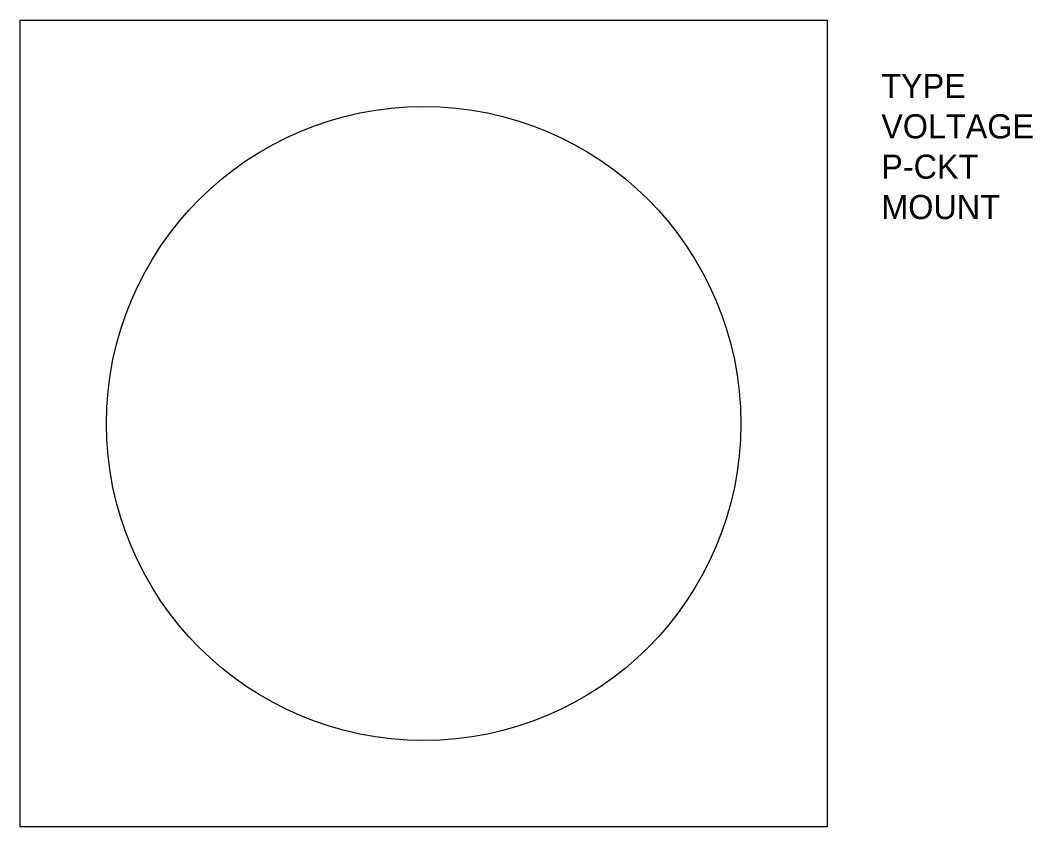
# Model space of a CAD drawing. Extents: x -0.094 to 0.142, y 0 to 0.188.
import ezdxf

# ---------------------------------------------------------------- set-up
doc = ezdxf.new("R2010")
doc.units = 0
doc.header["$MEASUREMENT"] = 0
doc.layers.get('0').update_dxf_attribs({"linetype": 'CONTINUOUS'})

msp = doc.modelspace()

# ---------------------------------------------------------------- linework, layer by layer
for p, q in [((-0.09375, 0.1875), (0.09375, 0.1875)), ((-0.09375, 0), (-0.09375, 0.1875)), ((0.09375, 0.1875), (0.09375, 0)), ((0.09375, 0), (-0.09375, 0))]:
    msp.add_line(p, q)
msp.add_circle((0, 0.09375), 0.07371)

# ---------------------------------------------------------------- texts
for tag, p, s, height, flags in [('TYPE', (0.10636, 0.1694), 'RECESSED ROUND INCANDESCENT', 0.005625, 3), ('VOLTAGE', (0.10636, 0.16003), '', 0.00562, 1), ('P-CKT', (0.10636, 0.15065), '', 0.00562, 1), ('MOUNT', (0.10636, 0.14128), 'CEILING', 0.005625, 3)]:
    msp.add_attdef(tag, p, s, height=height, dxfattribs=dict(flags=flags))

doc.saveas('drawing.dxf')
